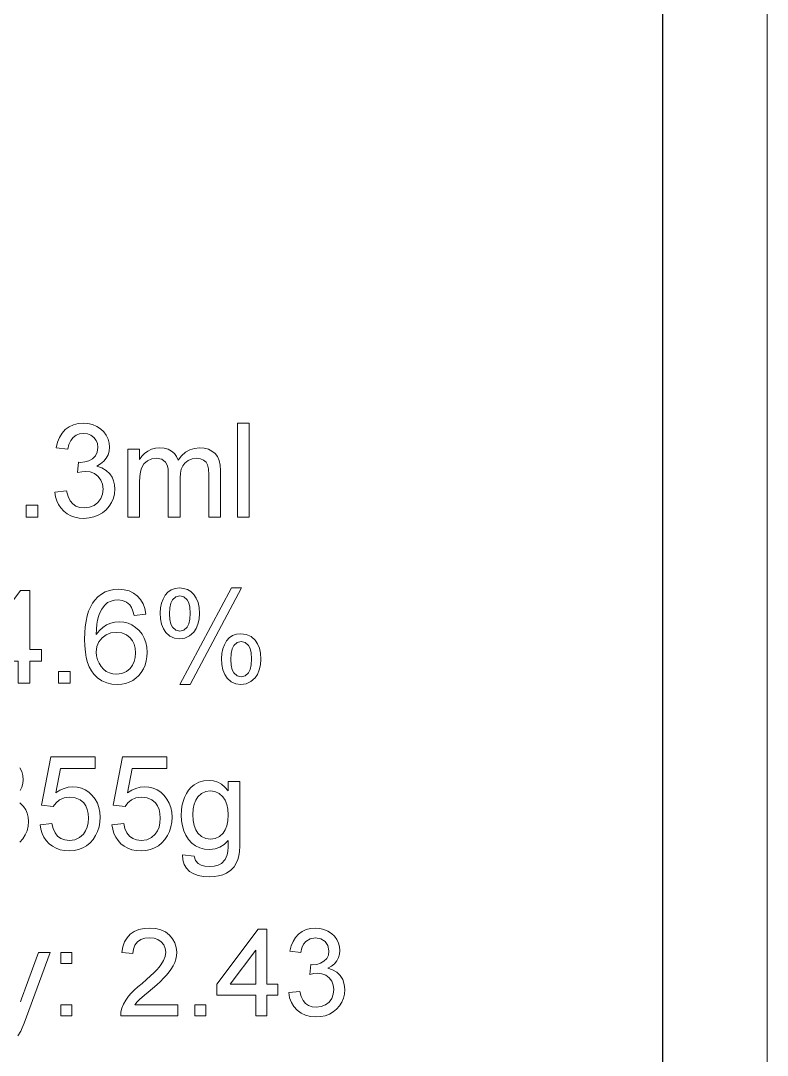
# Model space of a CAD drawing. Extents: x 0 to 297, y 0 to 546.
# Drawn here: x 261.24 to 297, y 44.31 to 93.86 of the extents above; entities that cross this region are included whole.
import ezdxf

# ---------------------------------------------------------------- set-up
doc = ezdxf.new("R2010")
doc.units = 0

msp = doc.modelspace()

# ---------------------------------------------------------------- linework, layer by layer
at = {"color": 7, "lineweight": 13}
msp.add_line((297, 0), (297, 420), dxfattribs=at)
at = {"color": 7, "lineweight": 30}
msp.add_line((292, 5), (292, 415), dxfattribs=at)
at = {"color": 7, "lineweight": 13}
for points in [[(262.871, 71.278), (263.434, 71.341), (263.507, 71.08), (263.607, 70.872), (263.731, 70.719), (263.885, 70.613), (264.069, 70.549), (264.286, 70.528), (264.541, 70.557), (264.758, 70.644), (264.939, 70.788), (265.075, 70.976), (265.156, 71.19), (265.184, 71.433), (265.157, 71.662), (265.077, 71.864), (264.943, 72.037), (264.768, 72.17), (264.564, 72.25), (264.331, 72.276), (264.161, 72.261), (263.953, 72.216), (264.013, 72.716), (264.098, 72.709), (264.305, 72.728), (264.498, 72.787), (264.676, 72.884), (264.819, 73.022), (264.905, 73.202), (264.934, 73.424), (264.912, 73.605), (264.849, 73.764), (264.743, 73.901), (264.603, 74.007), (264.439, 74.07), (264.25, 74.091), (264.062, 74.07), (263.896, 74.007), (263.752, 73.903), (263.635, 73.757), (263.55, 73.57), (263.496, 73.341), (262.934, 73.403), (262.998, 73.67), (263.093, 73.905), (263.219, 74.108), (263.375, 74.28), (263.558, 74.416), (263.762, 74.513), (263.987, 74.571), (264.232, 74.591), (264.462, 74.573), (264.679, 74.521), (264.883, 74.434), (265.066, 74.318), (265.218, 74.175), (265.338, 74.008), (265.426, 73.824), (265.479, 73.632), (265.496, 73.433), (265.479, 73.247), (265.427, 73.072), (265.34, 72.909), (265.22, 72.761), (265.066, 72.636), (264.88, 72.532), (265.126, 72.449), (265.337, 72.322), (265.511, 72.152), (265.614, 71.998), (265.687, 71.827), (265.731, 71.637), (265.746, 71.43), (265.729, 71.202), (265.679, 70.989), (265.595, 70.791), (265.478, 70.606), (265.327, 70.436), (265.15, 70.289), (264.956, 70.175), (264.744, 70.093), (264.514, 70.045), (264.267, 70.028), (264.043, 70.042), (263.835, 70.084), (263.643, 70.154), (263.467, 70.251), (263.307, 70.376), (263.167, 70.524), (263.054, 70.688), (262.966, 70.868), (262.906, 71.065)], [(271.621, 70.091), (271.621, 74.591), (272.184, 74.591), (272.184, 70.091)], [(266.371, 70.091), (266.371, 73.341), (266.934, 73.341), (266.934, 72.851), (267.043, 73.007), (267.175, 73.14), (267.329, 73.252), (267.501, 73.336), (267.688, 73.386), (267.891, 73.403), (268.111, 73.386), (268.303, 73.334), (268.467, 73.247), (268.602, 73.13), (268.707, 72.985), (268.783, 72.812), (268.948, 73.025), (269.132, 73.191), (269.334, 73.309), (269.556, 73.38), (269.796, 73.403), (270.026, 73.387), (270.228, 73.336), (270.401, 73.253), (270.546, 73.136), (270.661, 72.985), (270.743, 72.797), (270.792, 72.574), (270.809, 72.314), (270.809, 70.091), (270.246, 70.091), (270.246, 72.114), (270.233, 72.395), (270.192, 72.584), (270.117, 72.714), (269.998, 72.815), (269.845, 72.881), (269.667, 72.903), (269.451, 72.878), (269.262, 72.803), (269.098, 72.678), (268.998, 72.549), (268.928, 72.385), (268.885, 72.188), (268.871, 71.957), (268.871, 70.091), (268.309, 70.091), (268.309, 72.178), (268.294, 72.399), (268.249, 72.58), (268.174, 72.722), (267.997, 72.858), (267.735, 72.903), (267.513, 72.873), (267.307, 72.782), (267.137, 72.633), (267.022, 72.428), (266.973, 72.25), (266.943, 72.026), (266.934, 71.757), (266.934, 70.091)], [(261.496, 70.091), (261.496, 70.653), (262.059, 70.653), (262.059, 70.091)], [(261.111, 62.129), (261.111, 63.192), (259.111, 63.192), (259.111, 63.754), (261.236, 66.567), (261.674, 66.567), (261.674, 63.754), (262.236, 63.754), (262.236, 63.192), (261.674, 63.192), (261.674, 62.129)], [(267.236, 65.442), (266.674, 65.379), (266.617, 65.588), (266.547, 65.754), (266.463, 65.879), (266.3, 66.018), (266.114, 66.101), (265.904, 66.129), (265.73, 66.114), (265.564, 66.068), (265.404, 65.992), (265.258, 65.857), (265.13, 65.685), (265.019, 65.477), (264.964, 65.328), (264.921, 65.153), (264.889, 64.952), (264.869, 64.725), (264.861, 64.472), (265.005, 64.656), (265.169, 64.805), (265.352, 64.92), (265.549, 65.002), (265.752, 65.05), (265.961, 65.067), (266.177, 65.05), (266.38, 65.002), (266.569, 64.92), (266.745, 64.806), (266.908, 64.659), (267.049, 64.487), (267.158, 64.296), (267.236, 64.085), (267.283, 63.855), (267.299, 63.607), (267.287, 63.399), (267.253, 63.198), (267.195, 63.004), (267.114, 62.819), (267.013, 62.647), (266.895, 62.497), (266.76, 62.368), (266.607, 62.261), (266.441, 62.176), (266.263, 62.115), (266.075, 62.079), (265.876, 62.067), (265.607, 62.087), (265.359, 62.147), (265.132, 62.248), (264.925, 62.389), (264.739, 62.571), (264.622, 62.729), (264.523, 62.913), (264.442, 63.123), (264.38, 63.361), (264.335, 63.625), (264.308, 63.916), (264.299, 64.234), (264.306, 64.546), (264.329, 64.837), (264.368, 65.106), (264.421, 65.352), (264.49, 65.577), (264.574, 65.779), (264.673, 65.959), (264.788, 66.117), (264.939, 66.274), (265.106, 66.402), (265.29, 66.501), (265.49, 66.572), (265.706, 66.615), (265.939, 66.629), (266.197, 66.609), (266.43, 66.55), (266.639, 66.452), (266.823, 66.314), (266.978, 66.141), (267.099, 65.938), (267.185, 65.705)], [(267.924, 65.506), (267.939, 65.744), (267.983, 65.963), (268.057, 66.163), (268.16, 66.345), (268.292, 66.497), (268.449, 66.605), (268.634, 66.67), (268.845, 66.692), (269.042, 66.672), (269.222, 66.614), (269.384, 66.518), (269.528, 66.382), (269.647, 66.209), (269.731, 66), (269.782, 65.753), (269.799, 65.471), (269.782, 65.195), (269.73, 64.953), (269.645, 64.745), (269.525, 64.57), (269.329, 64.395), (269.104, 64.289), (268.851, 64.254), (268.6, 64.289), (268.38, 64.393), (268.188, 64.566), (268.073, 64.741), (267.99, 64.957), (267.94, 65.212)], [(268.863, 62.067), (271.334, 66.692), (271.821, 66.692), (269.35, 62.067)], [(268.859, 66.317), (268.663, 66.27), (268.503, 66.131), (268.424, 65.973), (268.377, 65.745), (268.361, 65.449), (268.377, 65.177), (268.425, 64.966), (268.505, 64.813), (268.665, 64.675), (268.859, 64.629), (269.058, 64.676), (269.219, 64.815), (269.298, 64.973), (269.345, 65.199), (269.361, 65.493), (269.345, 65.767), (269.297, 65.98), (269.218, 66.133), (269.056, 66.271)], [(264.861, 63.619), (264.876, 63.437), (264.918, 63.259), (264.99, 63.087), (265.085, 62.931), (265.199, 62.802), (265.333, 62.699), (265.484, 62.626), (265.651, 62.581), (265.833, 62.567), (266.084, 62.597), (266.301, 62.689), (266.485, 62.842), (266.595, 62.991), (266.674, 63.166), (266.721, 63.365), (266.736, 63.589), (266.721, 63.804), (266.674, 63.995), (266.597, 64.162), (266.489, 64.305), (266.303, 64.45), (266.077, 64.538), (265.81, 64.567), (265.56, 64.538), (265.335, 64.45), (265.138, 64.305), (264.984, 64.112), (264.892, 63.884)], [(270.861, 63.319), (270.876, 63.558), (270.92, 63.777), (270.994, 63.978), (271.097, 64.16), (271.228, 64.311), (271.387, 64.418), (271.572, 64.483), (271.784, 64.504), (272.043, 64.47), (272.27, 64.367), (272.466, 64.195), (272.584, 64.022), (272.669, 63.812), (272.719, 63.566), (272.736, 63.283), (272.719, 63.008), (272.668, 62.766), (272.583, 62.557), (272.463, 62.383), (272.267, 62.207), (272.041, 62.102), (271.787, 62.067), (271.537, 62.101), (271.316, 62.206), (271.125, 62.38), (271.01, 62.556), (270.927, 62.771), (270.878, 63.025)], [(271.799, 64.129), (271.601, 64.083), (271.44, 63.944), (271.362, 63.785), (271.315, 63.558), (271.299, 63.261), (271.315, 62.991), (271.363, 62.78), (271.442, 62.627), (271.602, 62.488), (271.796, 62.442), (271.996, 62.488), (272.157, 62.627), (272.236, 62.785), (272.283, 63.011), (272.299, 63.306), (272.283, 63.579), (272.235, 63.792), (272.155, 63.945), (271.994, 64.083)], [(263.049, 62.129), (263.049, 62.692), (263.611, 62.692), (263.611, 62.129)], [(262.174, 55.355), (262.736, 55.418), (262.794, 55.17), (262.885, 54.968), (263.009, 54.809), (263.165, 54.696), (263.352, 54.628), (263.57, 54.605), (263.836, 54.638), (264.061, 54.735), (264.244, 54.898), (264.35, 55.057), (264.426, 55.239), (264.471, 55.445), (264.486, 55.675), (264.472, 55.893), (264.429, 56.087), (264.358, 56.256), (264.258, 56.402), (264.081, 56.549), (263.853, 56.638), (263.575, 56.668), (263.315, 56.637), (263.103, 56.546), (262.933, 56.406), (262.799, 56.23), (262.236, 56.293), (262.674, 58.605), (264.799, 58.605), (264.799, 58.043), (263.138, 58.043), (262.923, 56.879), (263.117, 57.005), (263.315, 57.095), (263.518, 57.15), (263.727, 57.168), (263.942, 57.151), (264.144, 57.102), (264.332, 57.021), (264.506, 56.906), (264.666, 56.759), (264.804, 56.586), (264.911, 56.395), (264.988, 56.185), (265.033, 55.956), (265.049, 55.709), (265.035, 55.471), (264.994, 55.246), (264.925, 55.035), (264.829, 54.837), (264.706, 54.652), (264.559, 54.485), (264.394, 54.348), (264.213, 54.242), (264.015, 54.166), (263.799, 54.12), (263.567, 54.105), (263.339, 54.119), (263.129, 54.16), (262.936, 54.228), (262.76, 54.324), (262.602, 54.447), (262.465, 54.593), (262.354, 54.757), (262.268, 54.938), (262.208, 55.138)], [(265.611, 55.355), (266.174, 55.418), (266.232, 55.17), (266.323, 54.968), (266.447, 54.809), (266.603, 54.696), (266.79, 54.628), (267.008, 54.605), (267.274, 54.638), (267.498, 54.735), (267.681, 54.898), (267.787, 55.057), (267.863, 55.239), (267.909, 55.445), (267.924, 55.675), (267.91, 55.893), (267.867, 56.087), (267.796, 56.256), (267.696, 56.402), (267.518, 56.549), (267.291, 56.638), (267.013, 56.668), (266.753, 56.637), (266.54, 56.546), (266.37, 56.406), (266.236, 56.23), (265.674, 56.293), (266.111, 58.605), (268.236, 58.605), (268.236, 58.043), (266.575, 58.043), (266.36, 56.879), (266.554, 57.005), (266.753, 57.095), (266.956, 57.15), (267.164, 57.168), (267.38, 57.151), (267.582, 57.102), (267.769, 57.021), (267.943, 56.906), (268.103, 56.759), (268.241, 56.586), (268.348, 56.395), (268.425, 56.185), (268.471, 55.956), (268.486, 55.709), (268.473, 55.471), (268.431, 55.246), (268.363, 55.035), (268.267, 54.837), (268.143, 54.652), (267.996, 54.485), (267.832, 54.348), (267.65, 54.242), (267.452, 54.166), (267.237, 54.12), (267.005, 54.105), (266.777, 54.119), (266.566, 54.16), (266.373, 54.228), (266.197, 54.324), (266.039, 54.447), (265.902, 54.593), (265.791, 54.757), (265.705, 54.938), (265.646, 55.138)], [(268.986, 53.918), (269.549, 53.855), (269.611, 53.647), (269.731, 53.504), (269.882, 53.421), (270.065, 53.372), (270.28, 53.355), (270.511, 53.372), (270.704, 53.421), (270.859, 53.504), (271.03, 53.682), (271.135, 53.92), (271.158, 54.068), (271.171, 54.297), (271.174, 54.605), (270.987, 54.414), (270.778, 54.277), (270.547, 54.195), (270.295, 54.168), (270.045, 54.187), (269.819, 54.245), (269.616, 54.341), (269.437, 54.476), (269.282, 54.65), (269.153, 54.85), (269.053, 55.066), (268.981, 55.297), (268.938, 55.543), (268.924, 55.805), (268.934, 56.033), (268.964, 56.251), (269.014, 56.461), (269.084, 56.661), (269.174, 56.846), (269.281, 57.009), (269.407, 57.149), (269.551, 57.267), (269.766, 57.385), (270.005, 57.456), (270.268, 57.48), (270.48, 57.46), (270.676, 57.4), (270.858, 57.3), (271.023, 57.16), (271.174, 56.98), (271.174, 57.418), (271.736, 57.418), (271.736, 54.612), (271.73, 54.327), (271.712, 54.076), (271.681, 53.862), (271.638, 53.682), (271.582, 53.538), (271.459, 53.342), (271.296, 53.176), (271.093, 53.039), (270.916, 52.958), (270.72, 52.901), (270.504, 52.867), (270.269, 52.855), (269.993, 52.872), (269.745, 52.921), (269.524, 53.004), (269.331, 53.12), (269.176, 53.269), (269.066, 53.452), (269.003, 53.668)], [(269.486, 55.844), (269.501, 55.558), (269.546, 55.314), (269.621, 55.111), (269.727, 54.949), (269.9, 54.793), (270.101, 54.699), (270.329, 54.668), (270.555, 54.699), (270.756, 54.792), (270.931, 54.948), (271.037, 55.108), (271.113, 55.308), (271.159, 55.547), (271.174, 55.827), (271.158, 56.095), (271.111, 56.329), (271.033, 56.527), (270.923, 56.69), (270.745, 56.851), (270.544, 56.948), (270.32, 56.98), (270.1, 56.948), (269.903, 56.853), (269.729, 56.694), (269.623, 56.534), (269.547, 56.339), (269.501, 56.109)], [(268.768, 46.731), (268.768, 46.206), (266.027, 46.206), (266.038, 46.393), (266.084, 46.573), (266.164, 46.765), (266.272, 46.954), (266.406, 47.139), (266.53, 47.28), (266.68, 47.43), (266.857, 47.59), (267.06, 47.757), (267.272, 47.941), (267.459, 48.111), (267.621, 48.265), (267.758, 48.406), (267.871, 48.532), (267.958, 48.643), (268.084, 48.849), (268.16, 49.05), (268.185, 49.248), (268.161, 49.432), (268.09, 49.596), (267.971, 49.739), (267.814, 49.851), (267.628, 49.917), (267.413, 49.939), (267.187, 49.917), (266.993, 49.85), (266.831, 49.738), (266.709, 49.587), (266.636, 49.401), (266.61, 49.181), (266.085, 49.239), (266.13, 49.507), (266.212, 49.741), (266.331, 49.941), (266.487, 50.108), (266.677, 50.238), (266.896, 50.331), (267.145, 50.387), (267.424, 50.406), (267.705, 50.385), (267.956, 50.323), (268.176, 50.218), (268.364, 50.072), (268.515, 49.896), (268.623, 49.699), (268.688, 49.482), (268.71, 49.246), (268.699, 49.08), (268.668, 48.915), (268.616, 48.753), (268.54, 48.589), (268.436, 48.419), (268.304, 48.243), (268.205, 48.128), (268.079, 47.998), (267.929, 47.853), (267.753, 47.693), (267.552, 47.518), (267.343, 47.343), (267.172, 47.199), (267.041, 47.086), (266.949, 47.003), (266.818, 46.867), (266.711, 46.731)], [(272.502, 46.206), (272.502, 47.198), (270.635, 47.198), (270.635, 47.723), (272.618, 50.348), (273.027, 50.348), (273.027, 47.723), (273.552, 47.723), (273.552, 47.198), (273.027, 47.198), (273.027, 46.206)], [(274.077, 47.314), (274.602, 47.373), (274.671, 47.129), (274.763, 46.936), (274.88, 46.792), (275.023, 46.693), (275.195, 46.634), (275.397, 46.614), (275.635, 46.641), (275.838, 46.722), (276.007, 46.857), (276.134, 47.032), (276.21, 47.232), (276.235, 47.458), (276.21, 47.673), (276.135, 47.861), (276.01, 48.023), (275.847, 48.147), (275.657, 48.221), (275.439, 48.246), (275.28, 48.232), (275.086, 48.189), (275.142, 48.656), (275.221, 48.65), (275.415, 48.668), (275.595, 48.722), (275.761, 48.813), (275.895, 48.942), (275.975, 49.11), (276.002, 49.317), (275.957, 49.563), (275.823, 49.763), (275.619, 49.895), (275.364, 49.939), (275.108, 49.896), (274.899, 49.764), (274.79, 49.628), (274.71, 49.453), (274.66, 49.239), (274.135, 49.298), (274.195, 49.547), (274.284, 49.766), (274.401, 49.956), (274.547, 50.116), (274.718, 50.243), (274.908, 50.334), (275.118, 50.388), (275.347, 50.406), (275.561, 50.39), (275.764, 50.341), (275.955, 50.26), (276.125, 50.151), (276.267, 50.018), (276.379, 49.862), (276.461, 49.69), (276.51, 49.512), (276.527, 49.326), (276.51, 49.152), (276.462, 48.989), (276.381, 48.836), (276.269, 48.699), (276.126, 48.582), (275.951, 48.485), (276.181, 48.407), (276.378, 48.289), (276.541, 48.13), (276.663, 47.935), (276.736, 47.71), (276.76, 47.456), (276.744, 47.244), (276.697, 47.045), (276.619, 46.859), (276.509, 46.687), (276.368, 46.528), (276.204, 46.391), (276.022, 46.285), (275.824, 46.209), (275.61, 46.163), (275.379, 46.148), (275.121, 46.168), (274.885, 46.229), (274.673, 46.331), (274.483, 46.473), (274.324, 46.647), (274.203, 46.846), (274.121, 47.068)], [(263.168, 48.714), (263.168, 49.239), (263.693, 49.239), (263.693, 48.714)], [(272.502, 47.723), (272.502, 49.343), (271.278, 47.723)], [(263.168, 46.206), (263.168, 46.731), (263.693, 46.731), (263.693, 46.206)], [(269.585, 46.206), (269.585, 46.731), (270.11, 46.731), (270.11, 46.206)]]:
    msp.add_lwpolyline(points, close=True, dxfattribs=at)
for points in [[(261.204, 58.085), (261.291, 57.901), (261.344, 57.709), (261.361, 57.51), (261.344, 57.324), (261.292, 57.149), (261.206, 56.986)], [(261.202, 56.399), (261.376, 56.229), (261.479, 56.075), (261.553, 55.904), (261.597, 55.714), (261.611, 55.506), (261.594, 55.279), (261.544, 55.066), (261.46, 54.868), (261.343, 54.683), (261.192, 54.513)], [(261.227, 46.88), (261.297, 47.071), (261.372, 47.275), (261.451, 47.492), (262.088, 49.239), (262.643, 49.239), (261.516, 46.151), (261.407, 45.855), (261.315, 45.628), (261.241, 45.469), (261.101, 45.25)]]:
    msp.add_lwpolyline(points, dxfattribs=at)

doc.saveas('drawing.dxf')
